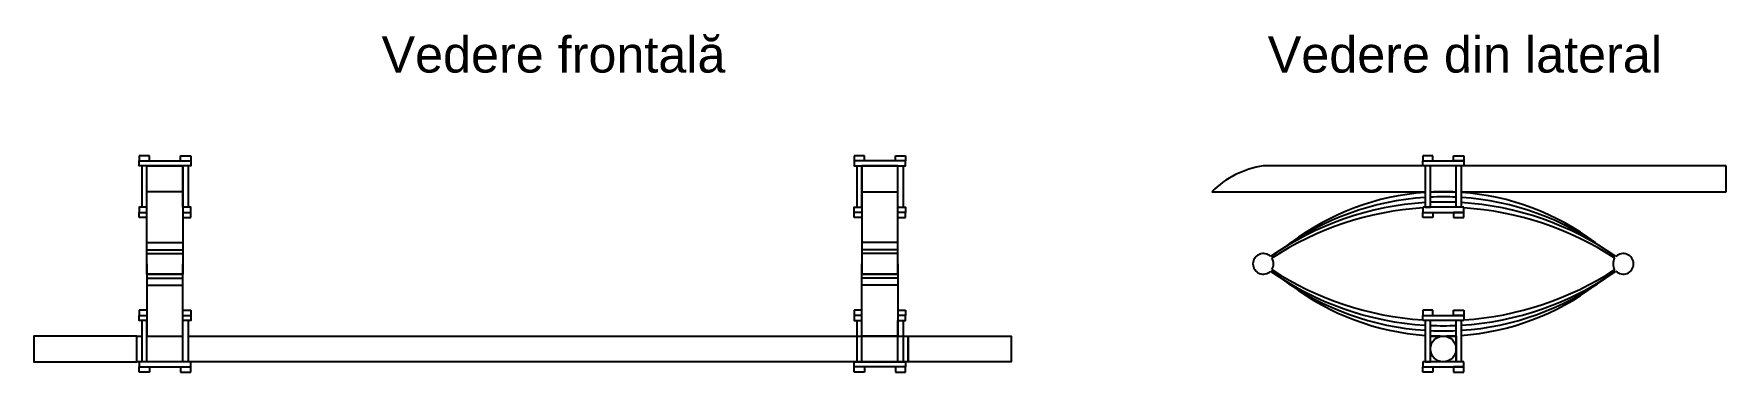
# Model space of a CAD drawing. Header units: millimetres. Extents: x 60 to 389, y 43 to 109.
import ezdxf

# ---------------------------------------------------------------- set-up
doc = ezdxf.new("R2010")
doc.units = ezdxf.units.MM
doc.header["$MEASUREMENT"] = 0
for name, color, linetype in [('osie', 104, 'Continuous'), ('prelungiri cabina', 11, 'Continuous'), ('prindere suspensii', 21, 'Continuous'), ('suspensii', 51, 'Continuous')]:
    doc.layers.add(name, color=color, linetype=linetype)
doc.styles.get("Standard").update_dxf_attribs({"font": 'arial.ttf'})

msp = doc.modelspace()

# ---------------------------------------------------------------- linework, layer by layer
at = {"layer": 'osie'}
for points in [[(79.9, 50.13), (59.9, 50.13), (59.9, 45.13), (79.9, 45.13)], [(229.9, 50.13), (249.9, 50.13), (249.9, 45.13), (229.9, 45.13)], [(331.43, 50.13), (336.43, 50.13), (336.43, 45.13), (331.43, 45.13)]]:
    msp.add_lwpolyline(points, close=True, dxfattribs=at)
for points in [[(89.9, 50.13), (229.9, 50.13), (229.9, 45.13), (79.9, 45.13), (79.9, 50.13), (80.9, 50.13)], [(81.9, 50.13), (88.9, 50.13)]]:
    msp.add_lwpolyline(points, dxfattribs=at)
msp.add_circle((333.93, 47.63), 2.5, dxfattribs=at)
at = {"layer": 'prelungiri cabina'}
for p, q in [((388.93, 83.13), (298.93, 83.13)), ((388.93, 78.13), (388.93, 83.13)), ((288.93, 78.13), (330.43, 78.13)), ((331.43, 78.13), (336.43, 78.13)), ((337.43, 78.13), (388.93, 78.13))]:
    msp.add_line(p, q, dxfattribs=at)
at = {"layer": 'prelungiri cabina', "ltscale": 0.02}
for points in [[(81.9, 83.13), (88.9, 83.13), (88.9, 78.13), (81.9, 78.13)], [(227.9, 83.13), (220.9, 83.13), (220.9, 78.13), (227.9, 78.13)], [(227.9, 83.13), (220.9, 83.13), (220.9, 78.13), (227.9, 78.13)]]:
    msp.add_lwpolyline(points, close=True, dxfattribs=at)
at = {"layer": 'prelungiri cabina'}
msp.add_arc((301.43, 65.63), 17.68, 98.1301, 135, dxfattribs=at)
at = {"layer": 'prindere suspensii'}
for p, q in [((82.4, 85.13), (80.4, 85.13)), ((80.4, 85.13), (80.4, 84.13)), ((80.9, 83.13), (80.9, 75.13)), ((81.9, 75.13), (81.9, 83.13)), ((82.4, 84.13), (82.4, 85.13)), ((88.4, 84.13), (88.4, 85.13)), ((88.4, 85.13), (90.4, 85.13)), ((88.9, 75.13), (88.9, 83.13)), ((89.9, 83.13), (89.9, 75.13)), ((90.4, 85.13), (90.4, 84.13)), ((221.4, 85.13), (219.4, 85.13)), ((219.4, 85.13), (219.4, 84.13)), ((219.9, 83.13), (219.9, 75.13)), ((220.9, 75.13), (220.9, 83.13)), ((221.4, 84.13), (221.4, 85.13)), ((227.4, 84.13), (227.4, 85.13)), ((227.4, 85.13), (229.4, 85.13)), ((227.9, 75.13), (227.9, 83.13)), ((228.9, 83.13), (228.9, 75.13)), ((229.4, 85.13), (229.4, 84.13)), ((331.93, 85.13), (329.93, 85.13)), ((329.93, 85.13), (329.93, 84.13)), ((329.93, 84.13), (337.93, 84.13)), ((329.93, 83.13), (329.93, 84.13)), ((329.93, 84.13), (331.93, 84.13)), ((337.93, 83.13), (329.93, 83.13)), ((330.43, 83.13), (330.43, 75.13)), ((331.43, 75.13), (331.43, 83.13)), ((331.93, 84.13), (331.93, 85.13)), ((335.93, 84.13), (335.93, 85.13)), ((335.93, 85.13), (337.93, 85.13)), ((337.93, 84.13), (335.93, 84.13)), ((336.43, 75.13), (336.43, 83.13)), ((337.43, 83.13), (337.43, 75.13)), ((337.93, 85.13), (337.93, 84.13)), ((337.93, 84.13), (337.93, 83.13)), ((80.4, 73.13), (80.4, 74.13)), ((81.9, 73.13), (80.4, 73.13)), ((88.9, 73.13), (90.4, 73.13)), ((90.4, 73.13), (90.4, 74.13)), ((219.4, 73.13), (219.4, 74.13)), ((220.9, 73.13), (219.4, 73.13)), ((227.9, 73.13), (229.4, 73.13)), ((229.4, 73.13), (229.4, 74.13)), ((337.93, 75.13), (329.93, 75.13)), ((329.93, 75.13), (329.93, 74.13)), ((329.93, 74.13), (337.93, 74.13)), ((329.93, 74.13), (331.93, 74.13)), ((329.93, 73.13), (329.93, 74.13)), ((331.93, 73.13), (329.93, 73.13)), ((330.43, 75.13), (331.43, 75.13)), ((331.93, 74.13), (331.93, 73.13)), ((337.93, 74.13), (335.93, 74.13)), ((335.93, 74.13), (335.93, 73.13)), ((335.93, 73.13), (337.93, 73.13)), ((337.43, 75.13), (336.43, 75.13)), ((337.93, 74.13), (337.93, 75.13)), ((337.93, 73.13), (337.93, 74.13)), ((81.9, 55.13), (80.4, 55.13)), ((80.4, 55.13), (80.4, 54.13)), ((80.9, 53.13), (80.9, 45.13)), ((81.9, 45.13), (81.9, 53.13)), ((88.9, 55.13), (90.4, 55.13)), ((88.9, 45.13), (88.9, 53.13)), ((89.9, 53.13), (89.9, 45.13)), ((90.4, 55.13), (90.4, 54.13)), ((220.9, 55.13), (219.4, 55.13)), ((219.4, 55.13), (219.4, 54.13)), ((219.9, 53.13), (219.9, 45.13)), ((220.9, 45.13), (220.9, 53.13)), ((227.9, 55.13), (229.4, 55.13)), ((227.9, 45.13), (227.9, 53.13)), ((228.9, 53.13), (228.9, 45.13)), ((229.4, 55.13), (229.4, 54.13)), ((331.93, 55.13), (329.93, 55.13)), ((329.93, 55.13), (329.93, 54.13)), ((329.93, 54.13), (337.93, 54.13)), ((329.93, 53.13), (329.93, 54.13)), ((329.93, 54.13), (331.93, 54.13)), ((337.93, 53.13), (329.93, 53.13)), ((330.43, 53.13), (330.43, 45.13)), ((331.43, 45.13), (331.43, 53.13)), ((331.93, 54.13), (331.93, 55.13)), ((335.93, 54.13), (335.93, 55.13)), ((335.93, 55.13), (337.93, 55.13)), ((337.93, 54.13), (335.93, 54.13)), ((336.43, 45.13), (336.43, 53.13)), ((337.43, 53.13), (337.43, 45.13)), ((337.93, 55.13), (337.93, 54.13)), ((337.93, 54.13), (337.93, 53.13)), ((80.4, 43.13), (80.4, 44.13)), ((82.4, 43.13), (80.4, 43.13)), ((82.4, 44.13), (82.4, 43.13)), ((88.4, 44.13), (88.4, 43.13)), ((88.4, 43.13), (90.4, 43.13)), ((90.4, 43.13), (90.4, 44.13)), ((219.4, 43.13), (219.4, 44.13)), ((221.4, 43.13), (219.4, 43.13)), ((221.4, 44.13), (221.4, 43.13)), ((227.4, 44.13), (227.4, 43.13)), ((227.4, 43.13), (229.4, 43.13)), ((229.4, 43.13), (229.4, 44.13)), ((337.93, 45.13), (329.93, 45.13)), ((329.93, 45.13), (329.93, 44.13)), ((329.93, 44.13), (337.93, 44.13)), ((329.93, 44.13), (331.93, 44.13)), ((329.93, 43.13), (329.93, 44.13)), ((331.93, 43.13), (329.93, 43.13)), ((330.43, 45.13), (331.43, 45.13)), ((331.93, 44.13), (331.93, 43.13)), ((337.93, 44.13), (335.93, 44.13)), ((335.93, 44.13), (335.93, 43.13)), ((335.93, 43.13), (337.93, 43.13)), ((337.43, 45.13), (336.43, 45.13)), ((337.93, 44.13), (337.93, 45.13)), ((337.93, 43.13), (337.93, 44.13))]:
    msp.add_line(p, q, dxfattribs=at)
for points in [[(80.4, 84.13), (90.4, 84.13), (90.4, 83.13), (80.4, 83.13)], [(229.4, 84.13), (219.4, 84.13), (219.4, 83.13), (229.4, 83.13)], [(80.4, 44.13), (90.4, 44.13), (90.4, 45.13), (80.4, 45.13)], [(229.4, 44.13), (219.4, 44.13), (219.4, 45.13), (229.4, 45.13)]]:
    msp.add_lwpolyline(points, close=True, dxfattribs=at)
for points in [[(81.9, 75.13), (80.4, 75.13), (80.4, 74.13), (81.9, 74.13)], [(88.9, 74.13), (90.4, 74.13), (90.4, 75.13), (88.9, 75.13)], [(220.9, 74.13), (219.4, 74.13), (219.4, 75.13), (220.9, 75.13)], [(227.9, 75.13), (229.4, 75.13), (229.4, 74.13), (227.9, 74.13)], [(81.9, 53.13), (80.4, 53.13), (80.4, 54.13), (81.9, 54.13)], [(88.9, 54.13), (90.4, 54.13), (90.4, 53.13), (88.9, 53.13)], [(220.9, 54.13), (219.4, 54.13), (219.4, 53.13), (220.9, 53.13)], [(227.9, 53.13), (229.4, 53.13), (229.4, 54.13), (227.9, 54.13)]]:
    msp.add_lwpolyline(points, dxfattribs=at)
at = {"layer": 'suspensii', "ltscale": 0.02}
for p, q in [((81.9, 64.13), (81.9, 78.13)), ((88.9, 78.13), (88.9, 64.13)), ((220.9, 78.13), (220.9, 64.13)), ((227.9, 64.13), (227.9, 78.13)), ((81.9, 68.26), (88.9, 68.26)), ((81.9, 64.13), (81.9, 68.26)), ((88.9, 68.26), (88.9, 64.13)), ((227.9, 68.26), (220.9, 68.26)), ((220.9, 68.26), (220.9, 64.13)), ((227.9, 64.13), (227.9, 68.26)), ((81.9, 64.13), (81.9, 50.13)), ((88.9, 50.13), (88.9, 64.13)), ((220.9, 50.13), (220.9, 64.13)), ((227.9, 64.13), (227.9, 50.13)), ((81.9, 60), (88.9, 60)), ((227.9, 60), (220.9, 60)), ((227.9, 50.13), (220.9, 50.13))]:
    msp.add_line(p, q, dxfattribs=at)
at = {"layer": 'suspensii'}
for p, q in [((88.9, 78.13), (81.9, 78.13)), ((220.9, 78.13), (227.9, 78.13)), ((81.9, 66.88), (88.9, 66.88)), ((81.9, 64.13), (81.9, 66.88)), ((81.9, 66.13), (88.9, 66.13)), ((81.9, 62.13), (81.9, 66.13)), ((88.9, 66.88), (88.9, 64.13)), ((88.9, 66.13), (88.9, 62.13)), ((227.9, 66.88), (220.9, 66.88)), ((220.9, 66.88), (220.9, 64.13)), ((227.9, 66.13), (220.9, 66.13)), ((220.9, 66.13), (220.9, 62.13)), ((227.9, 64.13), (227.9, 66.88)), ((227.9, 62.13), (227.9, 66.13)), ((88.9, 62.13), (81.9, 62.13)), ((81.9, 62.13), (88.9, 62.13)), ((81.9, 61.38), (88.9, 61.38)), ((220.9, 62.13), (227.9, 62.13)), ((227.9, 62.13), (220.9, 62.13)), ((227.9, 61.38), (220.9, 61.38))]:
    msp.add_line(p, q, dxfattribs=at)
for centre, radius, start, end in [((333.93, 17.67), 58.46, 93.4322, 125.0462), ((333.93, 23.41), 53.72, 93.736, 125.9984), ((333.93, 28.91), 49.22, 94.0774, 126.9244), ((333.93, 28.91), 49.22, 87.0888, 92.9112), ((333.93, 23.41), 53.72, 87.3324, 92.6676), ((333.93, 17.67), 58.46, 87.5492, 92.4508), ((333.93, 28.91), 49.22, 53.0756, 85.9226), ((333.93, 23.41), 53.72, 54.0016, 86.264), ((333.93, 17.67), 58.46, 54.9538, 86.5678), ((333.93, 13.95), 61.18, 93.7486, 123.0213), ((333.93, 13.95), 61.18, 56.9787, 86.2514), ((298.93, 64.13), 2, 44.427, 315.573), ((368.93, 64.13), 2, 224.427, 135.573), ((333.93, 110.59), 58.46, 234.9538, 266.5678), ((298.93, 64.13), 2, 326.0421, 33.9579), ((333.93, 114.31), 61.18, 236.9787, 266.2514), ((333.93, 110.59), 58.46, 273.4322, 305.0462), ((333.93, 114.31), 61.18, 273.7486, 303.0213), ((368.93, 64.13), 2, 146.0421, 213.9579), ((333.93, 104.84), 53.72, 234.0016, 266.264), ((333.93, 99.35), 49.22, 233.0756, 265.9226), ((333.93, 104.84), 53.72, 273.736, 305.9984), ((333.93, 99.35), 49.22, 274.0774, 306.9244), ((333.93, 110.59), 58.46, 267.5492, 272.4508), ((333.93, 104.84), 53.72, 267.3324, 272.6676), ((333.93, 99.35), 49.22, 267.0888, 272.9112)]:
    msp.add_arc(centre, radius, start, end, dxfattribs=at)

# ---------------------------------------------------------------- texts
for s, p in [('Vedere frontală', (127.51, 101.26)), ('Vedere din lateral', (299.81, 101.26))]:
    msp.add_text(s, height=7).set_placement(p)

doc.saveas('drawing.dxf')
